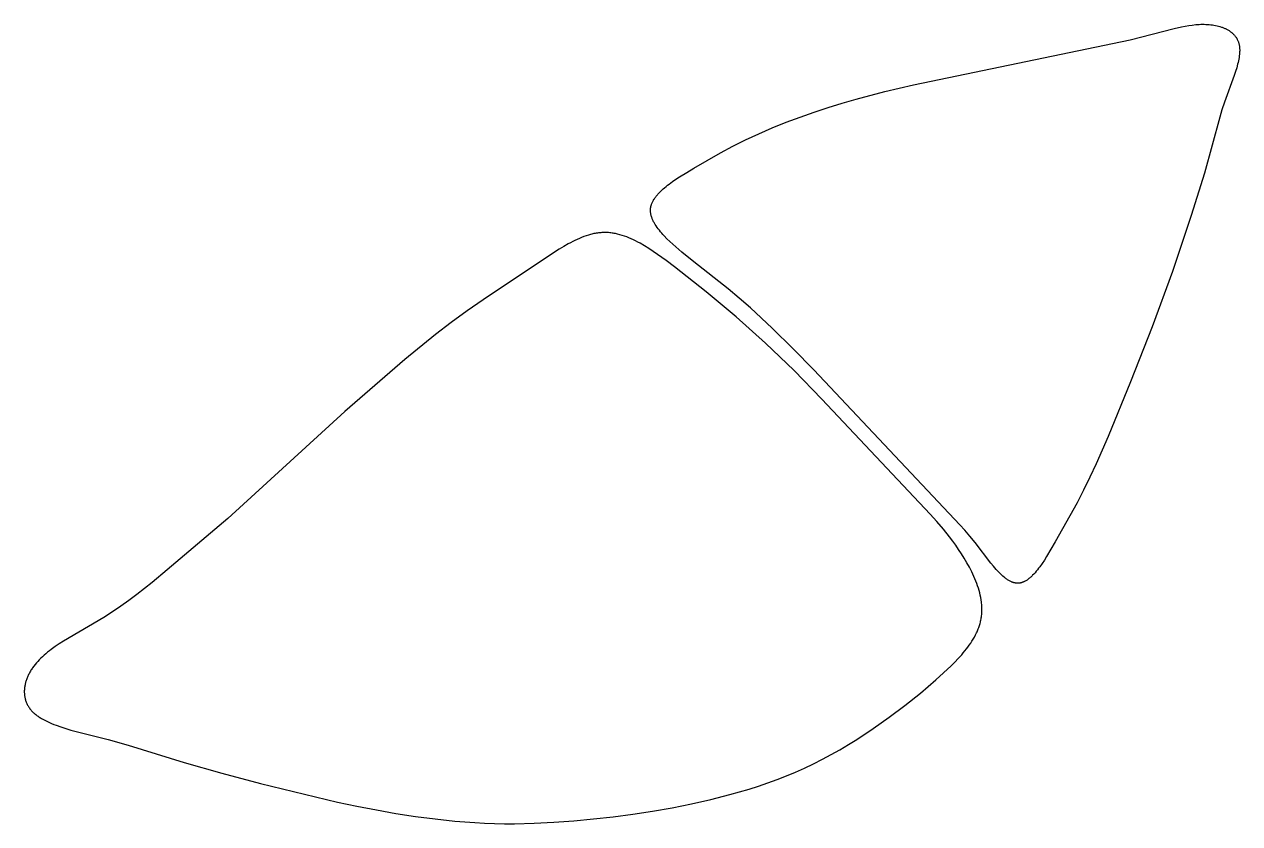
# Model space of a CAD drawing. Header units: metres. Extents: x 1453 to 1884, y 739 to 1023.
import ezdxf

# ---------------------------------------------------------------- set-up
doc = ezdxf.new("R2010")
doc.units = ezdxf.units.M
doc.layers.add('PARK', color=1, linetype='Continuous', true_color=0xff0000)

msp = doc.modelspace()

# ---------------------------------------------------------------- linework, layer by layer
at = {"layer": 'PARK'}
for points in [[(1675.18, 958.22), (1675.2, 958.35), (1675.22, 958.47), (1675.25, 958.59), (1675.28, 958.71), (1675.31, 958.84), (1675.34, 958.96), (1675.38, 959.08), (1675.41, 959.2), (1675.45, 959.32), (1675.5, 959.45), (1675.59, 959.69), (1675.69, 959.93), (1675.8, 960.17), (1675.92, 960.41), (1676.05, 960.65), (1676.18, 960.89), (1676.33, 961.13), (1676.48, 961.36), (1676.64, 961.6), (1676.81, 961.83), (1676.98, 962.07), (1677.17, 962.3), (1677.36, 962.53), (1677.55, 962.77), (1677.75, 963), (1678.18, 963.46), (1678.63, 963.91), (1679.1, 964.36), (1679.6, 964.81), (1680.11, 965.26), (1680.65, 965.7), (1681.2, 966.13), (1681.76, 966.57), (1682.94, 967.42), (1684.16, 968.26), (1685.41, 969.08), (1687.97, 970.68), (1690.52, 972.2), (1699.94, 977.62), (1704.4, 980.02), (1708.91, 982.29), (1713.57, 984.46), (1718.39, 986.53), (1723.3, 988.51), (1728.26, 990.38), (1733.23, 992.14), (1738.21, 993.79), (1743.21, 995.34), (1748.24, 996.8), (1758.37, 999.47), (1768.59, 1001.89), (1845.56, 1017.86), (1861.24, 1021.88), (1863.82, 1022.46), (1865.1, 1022.71), (1866.37, 1022.92), (1867.63, 1023.1), (1868.87, 1023.24), (1869.48, 1023.29), (1870.09, 1023.32), (1870.7, 1023.35), (1871.31, 1023.36), (1871.9, 1023.36), (1872.5, 1023.34), (1873.08, 1023.31), (1873.66, 1023.27), (1874.24, 1023.21), (1874.8, 1023.14), (1875.36, 1023.05), (1875.91, 1022.95), (1876.44, 1022.83), (1876.97, 1022.7), (1877.48, 1022.55), (1877.99, 1022.39), (1878.23, 1022.31), (1878.47, 1022.22), (1878.71, 1022.12), (1878.95, 1022.02), (1879.18, 1021.92), (1879.41, 1021.82), (1879.63, 1021.71), (1879.86, 1021.6), (1880.07, 1021.48), (1880.29, 1021.36), (1880.49, 1021.24), (1880.7, 1021.11), (1880.9, 1020.98), (1881.09, 1020.84), (1881.28, 1020.7), (1881.47, 1020.56), (1881.65, 1020.41), (1881.83, 1020.26), (1882, 1020.11), (1882.17, 1019.95), (1882.33, 1019.79), (1882.49, 1019.62), (1882.64, 1019.45), (1882.79, 1019.28), (1882.93, 1019.1), (1883.06, 1018.92), (1883.19, 1018.73), (1883.32, 1018.54), (1883.43, 1018.34), (1883.55, 1018.15), (1883.65, 1017.94), (1883.75, 1017.74), (1883.85, 1017.53), (1883.94, 1017.31), (1884.02, 1017.09), (1884.09, 1016.87), (1884.16, 1016.64), (1884.23, 1016.41), (1884.28, 1016.18), (1884.33, 1015.94), (1884.37, 1015.69), (1884.41, 1015.45), (1884.44, 1015.19), (1884.46, 1014.94), (1884.48, 1014.68), (1884.49, 1014.42), (1884.49, 1014.15), (1884.49, 1013.88), (1884.48, 1013.61), (1884.47, 1013.33), (1884.45, 1013.05), (1884.43, 1012.77), (1884.36, 1012.19), (1884.28, 1011.6), (1884.18, 1011), (1884.06, 1010.39), (1883.92, 1009.77), (1883.77, 1009.14), (1883.42, 1007.86), (1883.02, 1006.54), (1882.58, 1005.21), (1879.08, 995.62), (1878.19, 992.95), (1877.38, 990.35), (1872.03, 970.43), (1867.28, 955.34), (1860.57, 935.46), (1853.35, 915.75), (1845.72, 896.2), (1837.7, 876.81), (1833.46, 867.09), (1831.27, 862.33), (1829.03, 857.7), (1826.72, 853.22), (1818.94, 839.31), (1815.89, 834.15), (1815.1, 832.89), (1814.28, 831.67), (1813.46, 830.5), (1813.04, 829.95), (1812.62, 829.41), (1812.2, 828.88), (1811.77, 828.39), (1811.34, 827.91), (1810.91, 827.46), (1810.69, 827.25), (1810.48, 827.04), (1810.26, 826.84), (1810.04, 826.64), (1809.82, 826.46), (1809.6, 826.28), (1809.38, 826.11), (1809.16, 825.95), (1808.93, 825.79), (1808.71, 825.65), (1808.49, 825.51), (1808.26, 825.38), (1808.04, 825.27), (1807.93, 825.21), (1807.81, 825.16), (1807.7, 825.11), (1807.59, 825.06), (1807.47, 825.01), (1807.36, 824.97), (1807.25, 824.93), (1807.13, 824.89), (1807.02, 824.86), (1806.91, 824.82), (1806.79, 824.79), (1806.68, 824.76), (1806.56, 824.74), (1806.45, 824.72), (1806.34, 824.7), (1806.22, 824.68), (1806.11, 824.67), (1805.99, 824.66), (1805.88, 824.65), (1805.76, 824.64), (1805.65, 824.64), (1805.53, 824.64), (1805.42, 824.64), (1805.3, 824.65), (1805.18, 824.66), (1805.07, 824.67), (1804.95, 824.69), (1804.84, 824.7), (1804.72, 824.73), (1804.61, 824.75), (1804.49, 824.77), (1804.37, 824.8), (1804.26, 824.83), (1804.14, 824.87), (1804.02, 824.91), (1803.91, 824.94), (1803.79, 824.99), (1803.67, 825.03), (1803.56, 825.08), (1803.44, 825.13), (1803.2, 825.23), (1802.97, 825.35), (1802.73, 825.47), (1802.5, 825.61), (1802.26, 825.75), (1802.03, 825.9), (1801.79, 826.06), (1801.55, 826.23), (1801.32, 826.4), (1801.08, 826.59), (1800.84, 826.78), (1800.37, 827.18), (1799.89, 827.61), (1799.42, 828.06), (1798.94, 828.54), (1798.46, 829.04), (1797.99, 829.56), (1797.03, 830.66), (1796.08, 831.81), (1790.43, 839.1), (1788.59, 841.35), (1786.78, 843.45), (1784.99, 845.43), (1733.2, 900.51), (1725.85, 907.97), (1718.32, 915.31), (1710.59, 922.51), (1706.66, 925.98), (1702.7, 929.32), (1690.52, 938.9), (1686.26, 942.36), (1684.1, 944.21), (1683.03, 945.17), (1681.99, 946.14), (1680.97, 947.12), (1680.01, 948.11), (1679.54, 948.62), (1679.1, 949.12), (1678.66, 949.62), (1678.25, 950.13), (1677.86, 950.64), (1677.48, 951.15), (1677.13, 951.66), (1676.8, 952.16), (1676.65, 952.42), (1676.5, 952.67), (1676.36, 952.93), (1676.22, 953.18), (1676.09, 953.44), (1675.97, 953.69), (1675.86, 953.95), (1675.75, 954.2), (1675.65, 954.46), (1675.56, 954.71), (1675.48, 954.97), (1675.4, 955.22), (1675.33, 955.47), (1675.27, 955.72), (1675.22, 955.98), (1675.18, 956.23), (1675.15, 956.48), (1675.13, 956.61), (1675.12, 956.73), (1675.11, 956.86), (1675.11, 956.98), (1675.1, 957.11), (1675.1, 957.23), (1675.1, 957.36), (1675.11, 957.48), (1675.11, 957.6), (1675.12, 957.73), (1675.13, 957.85), (1675.14, 957.98), (1675.16, 958.1)], [(1683.59, 937.11), (1680.63, 939.36), (1677.6, 941.57), (1676.06, 942.62), (1674.51, 943.64), (1672.96, 944.61), (1671.39, 945.51), (1670.6, 945.93), (1669.81, 946.34), (1669.02, 946.73), (1668.23, 947.09), (1667.43, 947.43), (1666.64, 947.75), (1665.84, 948.04), (1665.04, 948.31), (1664.24, 948.55), (1663.44, 948.75), (1663.04, 948.85), (1662.64, 948.93), (1662.24, 949.01), (1661.84, 949.08), (1661.44, 949.14), (1661.04, 949.2), (1660.64, 949.24), (1660.24, 949.28), (1659.83, 949.3), (1659.43, 949.32), (1659.03, 949.33), (1658.63, 949.33), (1658.23, 949.32), (1657.83, 949.3), (1657.43, 949.27), (1657.03, 949.24), (1656.63, 949.19), (1656.23, 949.14), (1655.83, 949.08), (1655.42, 949.01), (1655.02, 948.93), (1654.62, 948.84), (1654.22, 948.75), (1653.82, 948.64), (1653.02, 948.42), (1652.23, 948.16), (1651.43, 947.88), (1650.63, 947.58), (1649.83, 947.25), (1649.04, 946.89), (1648.24, 946.52), (1647.45, 946.12), (1646.66, 945.71), (1645.86, 945.28), (1644.29, 944.37), (1642.71, 943.41), (1639.58, 941.36), (1615.69, 925.36), (1609.97, 921.46), (1604.33, 917.35), (1598.74, 913.06), (1587.75, 904.13), (1566.43, 885.69), (1524.87, 847.61), (1503.39, 829.37), (1498.02, 824.95), (1492.56, 820.63), (1489.76, 818.52), (1486.88, 816.45), (1483.91, 814.43), (1480.83, 812.47), (1466.47, 804.03), (1464.98, 803.07), (1463.53, 802.09), (1462.15, 801.1), (1461.48, 800.59), (1460.83, 800.08), (1460.2, 799.56), (1459.59, 799.04), (1459, 798.51), (1458.43, 797.97), (1457.89, 797.42), (1457.36, 796.87), (1456.87, 796.3), (1456.39, 795.73), (1455.95, 795.15), (1455.53, 794.57), (1455.33, 794.27), (1455.13, 793.97), (1454.94, 793.68), (1454.76, 793.38), (1454.59, 793.08), (1454.42, 792.78), (1454.26, 792.48), (1454.11, 792.17), (1453.96, 791.87), (1453.83, 791.57), (1453.69, 791.26), (1453.57, 790.96), (1453.45, 790.66), (1453.34, 790.35), (1453.24, 790.05), (1453.14, 789.74), (1453.05, 789.44), (1452.97, 789.13), (1452.9, 788.83), (1452.83, 788.52), (1452.77, 788.22), (1452.72, 787.92), (1452.68, 787.61), (1452.64, 787.31), (1452.61, 787.01), (1452.59, 786.71), (1452.58, 786.41), (1452.58, 786.11), (1452.58, 785.82), (1452.59, 785.52), (1452.61, 785.23), (1452.64, 784.94), (1452.68, 784.65), (1452.72, 784.36), (1452.77, 784.07), (1452.83, 783.79), (1452.9, 783.5), (1452.98, 783.22), (1453.06, 782.94), (1453.16, 782.66), (1453.26, 782.39), (1453.37, 782.12), (1453.49, 781.85), (1453.62, 781.58), (1453.76, 781.32), (1453.9, 781.06), (1454.06, 780.8), (1454.22, 780.54), (1454.39, 780.29), (1454.58, 780.04), (1454.77, 779.8), (1454.97, 779.55), (1455.17, 779.31), (1455.39, 779.08), (1455.62, 778.85), (1455.86, 778.62), (1456.1, 778.4), (1456.35, 778.18), (1456.62, 777.96), (1456.89, 777.75), (1457.17, 777.54), (1457.46, 777.33), (1457.76, 777.13), (1458.06, 776.93), (1458.38, 776.73), (1458.7, 776.54), (1459.36, 776.17), (1460.05, 775.8), (1460.77, 775.45), (1461.52, 775.11), (1462.29, 774.78), (1463.08, 774.46), (1463.89, 774.15), (1465.58, 773.55), (1467.33, 772.99), (1469.13, 772.45), (1482.36, 769.05), (1489.51, 767.06), (1509.33, 760.86), (1522.79, 757.06), (1536.53, 753.49), (1563.91, 746.8), (1570.8, 745.35), (1577.72, 744.02), (1584.66, 742.82), (1591.63, 741.76), (1598.63, 740.83), (1605.63, 740.08), (1612.66, 739.53), (1616.17, 739.34), (1619.69, 739.21), (1623.21, 739.15), (1626.73, 739.15), (1633.77, 739.32), (1640.81, 739.68), (1647.84, 740.2), (1654.86, 740.85), (1661.86, 741.63), (1668.85, 742.55), (1675.82, 743.6), (1682.76, 744.81), (1689.67, 746.18), (1696.54, 747.74), (1703.36, 749.48), (1710.13, 751.45), (1713.49, 752.52), (1716.82, 753.65), (1720.13, 754.86), (1723.41, 756.13), (1726.67, 757.49), (1729.89, 758.93), (1733.07, 760.45), (1736.22, 762.05), (1739.33, 763.72), (1742.41, 765.46), (1745.44, 767.26), (1748.43, 769.11), (1754.29, 772.97), (1759.97, 776.98), (1765.53, 781.18), (1771.02, 785.6), (1776.51, 790.29), (1779.25, 792.74), (1781.94, 795.27), (1783.23, 796.56), (1784.49, 797.88), (1785.69, 799.22), (1786.27, 799.89), (1786.83, 800.58), (1787.38, 801.27), (1787.9, 801.96), (1788.41, 802.66), (1788.9, 803.37), (1789.36, 804.08), (1789.8, 804.8), (1790.21, 805.52), (1790.6, 806.25), (1790.97, 806.99), (1791.14, 807.36), (1791.3, 807.73), (1791.46, 808.1), (1791.61, 808.48), (1791.75, 808.86), (1791.89, 809.23), (1792.01, 809.61), (1792.13, 810), (1792.24, 810.38), (1792.34, 810.76), (1792.44, 811.15), (1792.52, 811.54), (1792.6, 811.93), (1792.67, 812.32), (1792.72, 812.71), (1792.77, 813.11), (1792.82, 813.51), (1792.85, 813.9), (1792.87, 814.3), (1792.89, 814.7), (1792.89, 815.11), (1792.89, 815.51), (1792.88, 815.91), (1792.87, 816.32), (1792.84, 816.72), (1792.81, 817.13), (1792.77, 817.54), (1792.72, 817.95), (1792.61, 818.77), (1792.46, 819.59), (1792.29, 820.42), (1792.1, 821.25), (1791.87, 822.08), (1791.62, 822.91), (1791.35, 823.74), (1791.06, 824.57), (1790.75, 825.4), (1790.41, 826.23), (1790.06, 827.05), (1789.68, 827.88), (1789.29, 828.7), (1788.46, 830.33), (1787.57, 831.95), (1786.63, 833.55), (1785.64, 835.12), (1784.62, 836.66), (1783.58, 838.18), (1782.5, 839.65), (1781.42, 841.1), (1779.18, 843.9), (1776.89, 846.6), (1774.55, 849.21), (1736.02, 890.14), (1726.18, 900.24), (1721.12, 905.18), (1715.97, 910.03), (1705.5, 919.38), (1694.84, 928.26)]]:
    msp.add_lwpolyline(points, close=True, dxfattribs=at)

doc.saveas('drawing.dxf')
